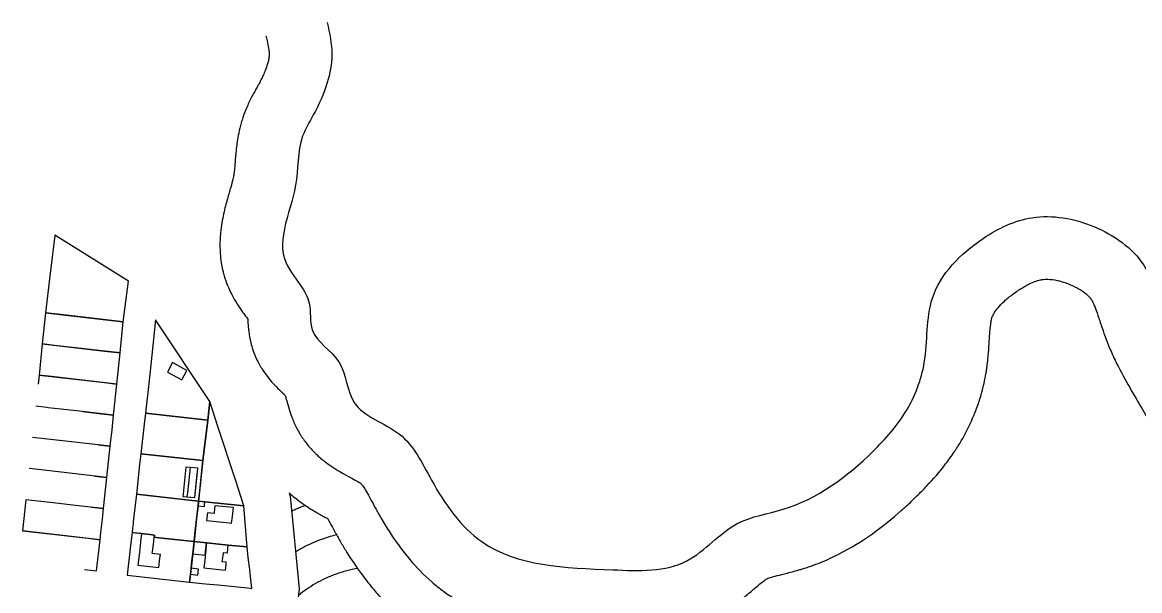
# Model space of a CAD drawing. Header units: millimetres. Extents: x 1101 to 4203, y 1053 to 1744.
# Drawn here: x 3436.6 to 3793.4, y 1559.6 to 1741.1 of the extents above; entities that cross this region are included whole.
import ezdxf

# ---------------------------------------------------------------- set-up
doc = ezdxf.new("R2010")
doc.units = ezdxf.units.MM
doc.layers.add('Traza Urbana', color=7, linetype='Continuous')

msp = doc.modelspace()

# ---------------------------------------------------------------- linework, layer by layer
msp.add_lwpolyline([(3521.8, 1590.82), (3522.12, 1589.81), (3525.01, 1560.21), (3523.65, 1548.39), (3512.44, 1449.11), (3511.39, 1439.11), (3508.63, 1415.19), (3505.52, 1387.68)])
msp.add_spline([(3533.96, 1741.06), (3535.45, 1730.74), (3533.99, 1721.81), (3529.52, 1711.48), (3526.13, 1704.69), (3523.87, 1689.03), (3520.31, 1675.09), (3520.31, 1665.62), (3525.57, 1656.95), (3528.23, 1651.42), (3529.17, 1642.9), (3537.67, 1632.65), (3542.58, 1619.68), (3557.01, 1609.61), (3567.28, 1594.92), (3583.32, 1575.27), (3625.14, 1566.28), (3648.86, 1569.14), (3665.13, 1581.12), (3679.55, 1585.59), (3708.24, 1604.07), (3718.93, 1617.12), (3724.64, 1632.36), (3727.25, 1653), (3743.42, 1672.05), (3759.1, 1678.69), (3778.81, 1675.84), (3794.73, 1663.51), (3801.62, 1646.42), (3816.9, 1617.75), (3828.23, 1575.69), (3834.33, 1553.22), (3836.12, 1550.25), (3841.33, 1550.1), (3851.16, 1550.1), (3883.98, 1538.84), (3888.01, 1536.15), (3900.11, 1538.09), (3906.69, 1539.88), (3919.99, 1536), (3930, 1543.76), (3939.44, 1558.86), (3954.38, 1565.87), (3968.28, 1558.41), (3986.91, 1539.65), (4018.97, 1495.68), (4028.57, 1483.44), (4044.58, 1466.26), (4096.95, 1429.42), (4142.58, 1397.21), (4202.82, 1355.37)], degree=3)
for points, knots in [([(3514.42, 1736.79), (3514.53, 1736.25), (3514.65, 1735.74), (3514.95, 1734.33), (3515.11, 1733.52), (3515.33, 1732.2), (3515.39, 1731.68), (3515.44, 1731.16), (3515.44, 1731.04), (3515.45, 1730.88), (3515.45, 1730.82), (3515.45, 1730.73), (3515.45, 1730.67), (3515.44, 1730.55), (3515.44, 1730.48), (3515.42, 1730.25), (3515.4, 1730.07), (3515.32, 1729.46), (3515.22, 1728.97), (3514.98, 1728.01), (3514.85, 1727.58), (3514.56, 1726.69), (3514.39, 1726.23), (3513.99, 1725.22), (3513.76, 1724.67), (3513.28, 1723.63), (3513.05, 1723.15), (3512.55, 1722.16), (3512.28, 1721.65), (3511.91, 1720.96), (3511.82, 1720.8), (3511.62, 1720.43), (3511.51, 1720.24), (3511.17, 1719.62), (3510.91, 1719.16), (3510.14, 1717.75), (3509.58, 1716.7), (3508.72, 1714.89), (3508.44, 1714.28), (3507.89, 1713), (3507.63, 1712.33), (3507.26, 1711.32), (3507.15, 1711.02), (3506.95, 1710.42), (3506.86, 1710.13), (3506.59, 1709.26), (3506.43, 1708.69), (3505.99, 1707.01), (3505.75, 1705.95), (3505.24, 1703.21), (3505.04, 1701.65), (3504.74, 1698.85), (3504.65, 1697.61), (3504.48, 1695.47), (3504.41, 1694.56), (3504.31, 1693.54), (3504.28, 1693.28), (3504.22, 1692.84), (3504.2, 1692.66), (3504.15, 1692.38), (3504.14, 1692.28), (3504.1, 1692.07), (3504.08, 1691.95), (3504, 1691.59), (3503.94, 1691.31), (3503.7, 1690.3), (3503.46, 1689.42), (3502.85, 1687.31), (3502.48, 1686.08), (3501.69, 1683.25), (3501.26, 1681.66), (3500.69, 1678.98), (3500.51, 1678.05), (3500.18, 1676.07), (3500.04, 1675.02), (3499.78, 1672.43), (3499.7, 1670.84), (3499.76, 1667.42), (3499.91, 1665.59), (3500.38, 1662.93), (3500.53, 1662.21), (3500.82, 1661.05), (3500.93, 1660.61), (3501.17, 1659.81), (3501.28, 1659.45), (3501.51, 1658.75), (3501.63, 1658.41), (3502.01, 1657.4), (3502.27, 1656.77), (3503.15, 1654.77), (3503.8, 1653.56), (3505.04, 1651.42), (3505.64, 1650.5), (3506.74, 1648.89), (3507.23, 1648.21), (3508.04, 1647.09), (3508.36, 1646.64), (3508.63, 1646.28)], [0, 0, 0, 0, 1.644726, 1.644726, 4.934177, 4.934177, 8.223629, 8.223629, 9.563506, 9.563506, 10.345262, 10.345262, 11.28556, 11.28556, 12.225857, 12.225857, 14.106453, 14.106453, 17.805341, 17.805341, 20.424205, 20.424205, 23.043068, 23.043068, 25.951842, 25.951842, 28.289428, 28.289428, 30.618497, 30.618497, 31.331044, 31.331044, 32.043591, 32.043591, 33.468685, 33.468685, 35.959537, 35.959537, 37.106738, 37.106738, 38.221232, 38.221232, 38.683267, 38.683267, 39.145302, 39.145302, 40.069372, 40.069372, 41.917511, 41.917511, 45.055981, 45.055981, 48.194451, 48.194451, 51.332922, 51.332922, 52.597602, 52.597602, 53.712361, 53.712361, 54.511968, 54.511968, 55.311575, 55.311575, 56.910789, 56.910789, 60.593859, 60.593859, 64.276929, 64.276929, 67.959999, 67.959999, 69.780917, 69.780917, 71.601835, 71.601835, 74.015108, 74.015108, 76.42838, 76.42838, 77.298723, 77.298723, 77.81415, 77.81415, 78.233036, 78.233036, 78.651921, 78.651921, 79.489693, 79.489693, 81.414972, 81.414972, 83.340252, 83.340252, 85.265532, 85.265532, 87.017865, 87.017865, 87.017865, 87.017865]), ([(3544.69, 1593.85), (3544.71, 1593.84), (3544.74, 1593.8), (3544.9, 1593.63), (3545.08, 1593.42), (3545.57, 1592.73), (3545.88, 1592.26), (3546.6, 1591.06), (3547.01, 1590.33), (3547.93, 1588.64), (3548.45, 1587.68), (3549.23, 1586.23), (3549.45, 1585.83), (3549.86, 1585.08), (3550.06, 1584.73), (3550.45, 1584.04), (3550.65, 1583.69), (3551.25, 1582.65), (3551.66, 1581.95), (3552.92, 1579.85), (3553.81, 1578.45), (3556.44, 1574.53), (3558.29, 1572.01), (3562.44, 1567.1), (3564.75, 1564.69), (3568.57, 1561.37), (3569.85, 1560.34), (3571.79, 1558.93), (3572.39, 1558.51), (3573.6, 1557.71), (3574.2, 1557.32), (3576.03, 1556.21), (3577.26, 1555.52), (3581.18, 1553.52), (3583.89, 1552.41), (3589.25, 1550.57), (3591.92, 1549.84), (3597.16, 1548.68), (3599.74, 1548.23), (3604.8, 1547.53), (3607.29, 1547.28), (3613.32, 1546.78), (3616.81, 1546.61), (3621.35, 1546.41), (3622.53, 1546.37), (3624.22, 1546.3), (3624.75, 1546.28), (3625.85, 1546.23), (3626.42, 1546.21), (3628.14, 1546.15), (3629.33, 1546.11), (3632.64, 1546.05), (3634.83, 1546.06), (3639.49, 1546.29), (3641.96, 1546.51), (3646.51, 1547.28), (3648.55, 1547.73), (3652.71, 1549), (3654.85, 1549.81), (3657.75, 1551.22), (3658.53, 1551.63), (3659.99, 1552.45), (3660.68, 1552.87), (3662.89, 1554.28), (3664.24, 1555.27), (3666.65, 1557.14), (3667.71, 1558.02), (3669.59, 1559.61), (3670.41, 1560.33), (3671.85, 1561.54), (3672.46, 1562.04), (3673.45, 1562.79), (3673.83, 1563.05), (3674.16, 1563.26), (3674.24, 1563.3), (3674.31, 1563.34), (3674.32, 1563.35), (3674.36, 1563.37), (3674.38, 1563.38), (3674.47, 1563.42), (3674.52, 1563.45), (3674.72, 1563.53), (3674.91, 1563.6), (3675.59, 1563.85), (3676.23, 1564.04), (3677.86, 1564.48), (3678.86, 1564.73), (3681.19, 1565.31), (3682.52, 1565.64), (3684.41, 1566.17), (3684.81, 1566.29), (3685.77, 1566.58), (3686.31, 1566.74), (3687.38, 1567.09), (3687.91, 1567.27), (3689.49, 1567.83), (3690.52, 1568.23), (3693.58, 1569.47), (3695.55, 1570.38), (3701.25, 1573.28), (3704.77, 1575.47), (3711.36, 1580.13), (3714.43, 1582.61), (3718.43, 1586.17), (3719.53, 1587.18), (3721.18, 1588.75), (3721.74, 1589.3), (3723.35, 1590.89), (3724.41, 1591.96), (3727.49, 1595.23), (3729.51, 1597.54), (3732.39, 1601.29), (3733.3, 1602.54), (3734.87, 1604.87), (3735.54, 1605.93), (3736.83, 1608.09), (3737.45, 1609.2), (3739.21, 1612.57), (3740.26, 1614.91), (3741.68, 1618.66), (3742.15, 1620.01), (3742.88, 1622.44), (3743.18, 1623.51), (3743.65, 1625.44), (3743.84, 1626.3), (3744.12, 1627.69), (3744.22, 1628.22), (3744.38, 1629.15), (3744.45, 1629.57), (3744.57, 1630.37), (3744.63, 1630.77), (3744.79, 1631.95), (3744.87, 1632.7), (3745.1, 1634.89), (3745.2, 1636.25), (3745.37, 1638.73), (3745.44, 1639.86), (3745.58, 1641.89), (3745.64, 1642.79), (3745.8, 1644.33), (3745.88, 1644.97), (3746.06, 1645.99), (3746.14, 1646.36), (3746.23, 1646.68), (3746.25, 1646.74), (3746.28, 1646.83), (3746.29, 1646.87), (3746.32, 1646.96), (3746.34, 1647.01), (3746.4, 1647.16), (3746.44, 1647.26), (3746.61, 1647.62), (3746.75, 1647.89), (3747.24, 1648.71), (3747.67, 1649.31), (3748.76, 1650.62), (3749.44, 1651.33), (3750.99, 1652.77), (3751.88, 1653.5), (3753.36, 1654.61), (3753.91, 1655), (3754.99, 1655.73), (3755.49, 1656.05), (3756.45, 1656.63), (3756.91, 1656.9), (3758.26, 1657.62), (3759.08, 1657.99), (3760.54, 1658.55), (3761.18, 1658.73), (3761.89, 1658.88), (3762.04, 1658.91), (3762.47, 1658.98), (3762.78, 1659.01), (3763.47, 1659.05), (3763.84, 1659.05), (3765.07, 1659.01), (3766.02, 1658.89), (3768.08, 1658.45), (3769.19, 1658.13), (3770.88, 1657.49), (3771.45, 1657.25), (3773.01, 1656.54), (3773.95, 1656.02), (3775.56, 1654.99), (3776.23, 1654.46), (3777.15, 1653.62), (3777.46, 1653.28), (3777.74, 1652.91), (3777.8, 1652.84), (3777.89, 1652.72), (3777.92, 1652.67), (3778, 1652.54), (3778.07, 1652.43), (3778.24, 1652.12), (3778.34, 1651.93), (3778.68, 1651.22), (3778.97, 1650.55), (3779.61, 1648.85), (3779.97, 1647.82), (3780.76, 1645.46), (3781.2, 1644.11), (3781.92, 1642.04), (3782.13, 1641.43), (3782.52, 1640.38), (3782.67, 1639.96), (3782.98, 1639.17), (3783.12, 1638.8), (3783.41, 1638.07), (3783.56, 1637.71), (3784.01, 1636.64), (3784.31, 1635.94), (3785.24, 1633.88), (3785.87, 1632.56), (3787.93, 1628.49), (3789.37, 1625.93), (3792.14, 1621.16), (3793.46, 1618.96), (3795.86, 1614.86), (3796.94, 1612.95), (3798.11, 1610.66), (3798.36, 1610.17), (3798.77, 1609.32), (3798.93, 1608.97), (3799.26, 1608.26), (3799.42, 1607.9), (3799.89, 1606.8), (3800.2, 1606.05), (3801.09, 1603.75), (3801.65, 1602.13), (3803.21, 1597.2), (3804.12, 1593.69), (3805.78, 1586.31), (3806.55, 1582.45), (3807.67, 1576.6), (3808.04, 1574.71), (3808.64, 1571.61), (3808.88, 1570.41), (3809.38, 1567.96), (3809.64, 1566.72), (3810.58, 1562.47), (3811.34, 1559.36), (3813.21, 1552.89), (3814.32, 1549.52), (3815.71, 1545.94), (3815.75, 1545.84), (3815.84, 1545.6), (3815.89, 1545.48), (3816.05, 1545.06), (3816.19, 1544.73), (3816.58, 1543.83), (3816.87, 1543.2), (3817.63, 1541.71), (3818.11, 1540.86), (3819.25, 1539.17), (3819.84, 1538.38), (3821.3, 1536.7), (3822.17, 1535.82), (3823.54, 1534.69), (3823.87, 1534.43), (3824.5, 1533.97), (3824.8, 1533.76), (3825.39, 1533.36), (3825.69, 1533.17), (3826.58, 1532.64), (3827.18, 1532.32), (3828.9, 1531.49), (3829.99, 1531.08), (3832.06, 1530.45), (3833.02, 1530.23), (3834.8, 1529.93), (3835.62, 1529.84), (3837.11, 1529.74), (3837.78, 1529.72), (3839.36, 1529.74), (3840.18, 1529.79), (3841.58, 1529.93), (3842.15, 1530), (3843.09, 1530.13), (3843.46, 1530.19), (3843.86, 1530.25), (3843.96, 1530.27), (3844.1, 1530.29), (3844.15, 1530.3), (3844.21, 1530.31), (3844.25, 1530.31), (3844.35, 1530.32), (3844.41, 1530.33), (3844.61, 1530.36), (3844.73, 1530.37), (3845.11, 1530.4), (3845.37, 1530.41), (3846.07, 1530.42), (3846.55, 1530.41), (3847.45, 1530.36), (3847.76, 1530.33), (3848.34, 1530.28), (3848.58, 1530.26), (3849.06, 1530.21), (3849.29, 1530.19), (3849.74, 1530.14), (3849.97, 1530.11), (3850.64, 1530.03), (3851.1, 1529.98), (3852.44, 1529.8), (3853.33, 1529.67), (3855.97, 1529.23), (3857.69, 1528.88), (3861.35, 1527.95), (3863.26, 1527.35), (3866.76, 1525.97), (3868.34, 1525.19), (3870.02, 1524.19), (3870.27, 1524.02), (3870.73, 1523.73), (3870.93, 1523.59), (3871.26, 1523.37), (3871.38, 1523.28), (3871.6, 1523.12), (3871.7, 1523.04), (3871.87, 1522.92), (3871.93, 1522.87), (3872.08, 1522.76), (3872.18, 1522.69), (3872.49, 1522.44), (3872.76, 1522.23), (3873.57, 1521.62), (3874.17, 1521.17), (3875.68, 1520.14), (3876.6, 1519.55), (3878.15, 1518.7), (3878.62, 1518.46), (3879.43, 1518.08), (3879.77, 1517.93), (3880.42, 1517.65), (3880.72, 1517.53), (3881.33, 1517.29), (3881.64, 1517.18), (3882.55, 1516.87), (3883.16, 1516.69), (3884.96, 1516.21), (3886.16, 1516.11), (3888.42, 1515.69), (3889.51, 1515.61), (3891.59, 1515.58), (3892.58, 1515.62), (3895.06, 1515.82), (3896.46, 1516.05), (3899.02, 1516.58), (3900.17, 1516.89), (3902.28, 1517.53), (3903.23, 1517.85), (3904.95, 1518.48), (3905.71, 1518.78), (3906.41, 1519.06)], [149.523638, 149.523638, 149.523638, 149.523638, 151.187825, 151.187825, 154.439092, 154.439092, 157.69036, 157.69036, 160.941627, 160.941627, 164.192895, 164.192895, 165.367428, 165.367428, 166.344386, 166.344386, 167.321343, 167.321343, 169.275258, 169.275258, 173.183088, 173.183088, 180.178344, 180.178344, 187.173601, 187.173601, 190.447018, 190.447018, 191.866292, 191.866292, 193.285566, 193.285566, 196.124114, 196.124114, 202.267386, 202.267386, 208.410658, 208.410658, 214.55393, 214.55393, 220.697202, 220.697202, 229.817438, 229.817438, 233.072241, 233.072241, 234.59111, 234.59111, 236.10998, 236.10998, 239.147719, 239.147719, 244.203775, 244.203775, 249.259831, 249.259831, 253.062216, 253.062216, 256.8646, 256.8646, 258.238385, 258.238385, 259.612171, 259.612171, 262.859811, 262.859811, 266.107451, 266.107451, 269.355091, 269.355091, 272.602731, 272.602731, 275.850371, 275.850371, 277.154282, 277.154282, 277.736461, 277.736461, 278.6763, 278.6763, 279.616139, 279.616139, 281.495818, 281.495818, 284.961126, 284.961126, 288.426433, 288.426433, 291.891741, 291.891741, 292.813389, 292.813389, 294.007103, 294.007103, 295.200817, 295.200817, 297.588246, 297.588246, 302.363102, 302.363102, 311.835889, 311.835889, 321.308676, 321.308676, 325.035323, 325.035323, 327.038408, 327.038408, 330.795369, 330.795369, 337.970596, 337.970596, 341.388364, 341.388364, 344.033311, 344.033311, 346.678259, 346.678259, 351.968153, 351.968153, 354.892133, 354.892133, 357.113627, 357.113627, 358.88498, 358.88498, 359.939691, 359.939691, 360.770294, 360.770294, 361.600896, 361.600896, 363.262101, 363.262101, 366.584512, 366.584512, 369.906922, 369.906922, 373.229332, 373.229332, 376.551743, 376.551743, 379.874153, 379.874153, 380.809295, 380.809295, 381.60153, 381.60153, 382.393766, 382.393766, 383.978236, 383.978236, 387.147178, 387.147178, 392.400857, 392.400857, 397.654537, 397.654537, 402.908216, 402.908216, 405.825544, 405.825544, 408.430019, 408.430019, 411.034494, 411.034494, 416.243444, 416.243444, 421.452393, 421.452393, 422.9431, 422.9431, 425.924514, 425.924514, 428.905928, 428.905928, 435.151971, 435.151971, 441.398014, 441.398014, 444.460796, 444.460796, 450.262751, 450.262751, 456.064706, 456.064706, 460.731988, 460.731988, 462.065157, 462.065157, 462.97765, 462.97765, 464.802637, 464.802637, 466.627624, 466.627624, 470.599429, 470.599429, 474.571234, 474.571234, 478.543039, 478.543039, 480.126761, 480.126761, 481.154345, 481.154345, 482.026356, 482.026356, 482.898367, 482.898367, 484.642388, 484.642388, 488.130431, 488.130431, 495.773755, 495.773755, 503.417078, 503.417078, 511.060401, 511.060401, 513.252829, 513.252829, 514.846751, 514.846751, 516.440673, 516.440673, 519.628518, 519.628518, 526.004206, 526.004206, 538.358642, 538.358642, 550.713078, 550.713078, 556.488088, 556.488088, 560.105626, 560.105626, 563.723164, 563.723164, 572.23484, 572.23484, 580.746516, 580.746516, 580.980711, 580.980711, 581.214907, 581.214907, 581.683297, 581.683297, 582.357284, 582.357284, 583.031272, 583.031272, 583.538379, 583.538379, 584.045486, 584.045486, 584.196275, 584.196275, 584.320753, 584.320753, 584.445232, 584.445232, 584.694189, 584.694189, 585.166331, 585.166331, 585.638473, 585.638473, 586.110616, 586.110616, 586.582758, 586.582758, 587.340785, 587.340785, 588.098812, 588.098812, 588.856839, 588.856839, 589.216819, 589.216819, 589.469382, 589.469382, 589.721945, 589.721945, 590.227071, 590.227071, 591.237322, 591.237322, 593.257826, 593.257826, 596.427278, 596.427278, 597.951237, 597.951237, 598.955727, 598.955727, 599.80811, 599.80811, 600.660493, 600.660493, 602.365259, 602.365259, 605.774791, 605.774791, 612.593856, 612.593856, 620.993387, 620.993387, 629.392919, 629.392919, 630.963083, 630.963083, 632.249838, 632.249838, 633.042703, 633.042703, 633.733286, 633.733286, 634.169176, 634.169176, 634.605067, 634.605067, 635.476847, 635.476847, 636.722201, 636.722201, 637.967555, 637.967555, 638.446497, 638.446497, 638.754953, 638.754953, 639.018715, 639.018715, 639.282477, 639.282477, 639.81, 639.81, 640.865048, 640.865048, 641.920095, 641.920095, 642.975143, 642.975143, 644.727161, 644.727161, 646.479179, 646.479179, 648.231197, 648.231197, 649.92179, 649.92179, 649.92179, 649.92179]), ([(3508.63, 1646.28), (3508.64, 1645.92), (3508.65, 1645.52), (3508.72, 1644.31), (3508.78, 1643.42), (3509.04, 1641.32), (3509.23, 1640.11), (3509.74, 1638.03), (3509.96, 1637.28), (3510.49, 1635.7), (3510.79, 1634.94), (3511.68, 1632.93), (3512.31, 1631.76), (3513.59, 1629.68), (3514.25, 1628.77), (3515.5, 1627.16), (3516.1, 1626.46), (3517.22, 1625.22), (3517.75, 1624.68), (3518.91, 1623.52), (3519.5, 1622.96), (3520.2, 1622.3), (3520.4, 1622.1), (3520.58, 1621.94)], [98.658762, 98.658762, 98.658762, 98.658762, 99.490527, 99.490527, 100.822643, 100.822643, 102.154759, 102.154759, 102.8513, 102.8513, 103.547842, 103.547842, 104.812412, 104.812412, 106.076981, 106.076981, 107.341551, 107.341551, 108.606121, 108.606121, 110.452151, 110.452151, 111.373564, 111.373564, 111.373564, 111.373564]), ([(3520.58, 1621.94), (3520.66, 1621.63), (3520.77, 1621.25), (3521.07, 1620.13), (3521.28, 1619.31), (3521.86, 1617.37), (3522.21, 1616.24), (3523.09, 1613.93), (3523.58, 1612.79), (3524.45, 1611.08), (3524.72, 1610.58), (3525.21, 1609.74), (3525.42, 1609.4), (3525.82, 1608.76), (3526.01, 1608.47), (3526.41, 1607.89), (3526.61, 1607.61), (3527.21, 1606.79), (3527.62, 1606.27), (3529.05, 1604.57), (3530.09, 1603.52), (3532.13, 1601.68), (3533.12, 1600.9), (3535.01, 1599.52), (3535.9, 1598.92), (3537.58, 1597.87), (3538.36, 1597.41), (3540.13, 1596.41), (3541.04, 1595.92), (3542.59, 1595.09), (3543.23, 1594.74), (3544.18, 1594.19), (3544.49, 1593.99), (3544.66, 1593.88), (3544.68, 1593.86), (3544.69, 1593.85)], [121.78877, 121.78877, 121.78877, 121.78877, 123.17094, 123.17094, 125.187626, 125.187626, 127.204312, 127.204312, 128.838098, 128.838098, 129.490523, 129.490523, 129.918326, 129.918326, 130.285946, 130.285946, 130.653567, 130.653567, 131.388808, 131.388808, 133.184129, 133.184129, 134.979449, 134.979449, 136.77477, 136.77477, 138.57009, 138.57009, 141.163793, 141.163793, 143.757496, 143.757496, 146.351199, 146.351199, 146.909786, 146.909786, 146.909786, 146.909786]), ([(3521.8, 1590.82), (3522.46, 1590.24), (3523.11, 1589.7), (3524.27, 1588.8), (3524.78, 1588.41), (3525.77, 1587.69), (3526.25, 1587.35), (3527.32, 1586.62), (3527.9, 1586.24), (3528.89, 1585.61), (3529.32, 1585.35), (3530.15, 1584.85), (3530.54, 1584.61), (3531.47, 1584.08), (3531.96, 1583.8), (3532.9, 1583.28), (3533.33, 1583.04), (3533.86, 1582.75), (3534, 1582.68), (3534.14, 1582.6)], [133.492545, 133.492545, 133.492545, 133.492545, 134.321785, 134.321785, 135.012955, 135.012955, 135.704126, 135.704126, 136.590908, 136.590908, 137.319965, 137.319965, 138.049022, 138.049022, 139.10959, 139.10959, 140.170159, 140.170159, 140.565065, 140.565065, 140.565065, 140.565065]), ([(3526.99, 1586.85), (3526.44, 1586.63), (3525.89, 1586.41), (3524.9, 1585.99), (3524.45, 1585.8), (3523.59, 1585.41), (3523.16, 1585.21), (3522.69, 1584.99), (3522.65, 1584.97), (3522.6, 1584.94)], [23.255105, 23.255105, 23.255105, 23.255105, 24.006401, 24.006401, 24.617452, 24.617452, 25.228503, 25.228503, 25.296642, 25.296642, 25.296642, 25.296642]), ([(3534.14, 1582.6), (3534.29, 1582.33), (3534.45, 1582.03), (3534.82, 1581.35), (3535.02, 1580.97), (3535.49, 1580.1), (3535.76, 1579.61), (3536.23, 1578.75), (3536.4, 1578.43), (3536.87, 1577.58), (3537.16, 1577.07), (3537.75, 1576.03), (3538.05, 1575.51), (3538.97, 1573.94), (3539.61, 1572.88), (3541.65, 1569.61), (3543.15, 1567.36), (3545.91, 1563.58), (3547.1, 1562.05), (3549.36, 1559.32), (3550.4, 1558.13), (3552.61, 1555.74), (3553.78, 1554.55), (3556.18, 1552.27), (3557.4, 1551.17), (3559.53, 1549.4), (3560.39, 1548.71), (3562.21, 1547.34), (3563.17, 1546.65), (3565.1, 1545.33), (3566.08, 1544.71), (3568.04, 1543.51), (3569.02, 1542.95), (3570.85, 1541.96), (3571.69, 1541.52), (3572.53, 1541.1)], [160.457646, 160.457646, 160.457646, 160.457646, 161.756563, 161.756563, 163.066468, 163.066468, 164.571673, 164.571673, 165.439389, 165.439389, 166.746008, 166.746008, 168.052626, 168.052626, 170.665863, 170.665863, 176.053653, 176.053653, 179.666748, 179.666748, 182.499543, 182.499543, 185.332338, 185.332338, 188.009915, 188.009915, 189.741908, 189.741908, 191.530777, 191.530777, 193.319646, 193.319646, 195.108515, 195.108515, 196.641542, 196.641542, 196.641542, 196.641542]), ([(3536.92, 1577.49), (3536.65, 1577.42), (3536.37, 1577.34), (3535.23, 1577.01), (3534.32, 1576.73), (3532.98, 1576.27), (3532.59, 1576.14), (3531.2, 1575.62), (3530.19, 1575.21), (3528.25, 1574.35), (3527.31, 1573.9), (3525.52, 1572.98), (3524.68, 1572.51), (3523.86, 1572.02)], [19.812008, 19.812008, 19.812008, 19.812008, 20.383226, 20.383226, 22.089542, 22.089542, 22.771642, 22.771642, 24.459373, 24.459373, 26.147105, 26.147105, 27.751721, 27.751721, 27.751721, 27.751721]), ([(3543.59, 1566.79), (3543.49, 1566.77), (3543.4, 1566.75), (3543.01, 1566.66), (3542.71, 1566.59), (3541.86, 1566.38), (3541.27, 1566.23), (3540.07, 1565.91), (3539.45, 1565.74), (3538.07, 1565.33), (3537.31, 1565.08), (3535.98, 1564.6), (3535.43, 1564.39), (3534.35, 1563.94), (3533.82, 1563.7), (3532.26, 1562.97), (3531.25, 1562.44), (3528.31, 1560.74), (3526.48, 1559.47), (3524.77, 1558.12)], [16.797613, 16.797613, 16.797613, 16.797613, 17.035481, 17.035481, 17.799492, 17.799492, 19.327514, 19.327514, 20.855537, 20.855537, 22.635468, 22.635468, 23.845738, 23.845738, 25.056007, 25.056007, 27.476545, 27.476545, 32.365326, 32.365326, 32.365326, 32.365326])]:
    msp.add_open_spline(points, degree=3, knots=knots)
at = {"layer": 'Traza Urbana', "color": 7, "linetype": 'Continuous', "invisible_edges": 5}
for points in [[(3445.39, 1660.02), (3468.81, 1645.49), (3470.48, 1658.39), (3446.95, 1672.98)], [(3446.95, 1672.98), (3470.48, 1658.39), (3446.97, 1673.14)], [(3443.97, 1648.32), (3443.97, 1648.32), (3468.81, 1645.49), (3445.39, 1660.02)], [(3443, 1638.37), (3443, 1638.37), (3463.85, 1636), (3443.97, 1648.32)], [(3443.97, 1648.32), (3463.85, 1636), (3467.84, 1635.54), (3447.96, 1647.87)], [(3447.96, 1647.87), (3467.84, 1635.54), (3468.81, 1645.49)], [(3477.62, 1631.7), (3496.49, 1620), (3479.17, 1646.07)], [(3441.97, 1628.42), (3441.97, 1628.42), (3462.9, 1626.04), (3443, 1638.37)], [(3443, 1638.37), (3462.9, 1626.04), (3466.81, 1625.59), (3446.92, 1637.93)], [(3446.92, 1637.93), (3466.81, 1625.59), (3467.84, 1635.54)], [(3476.98, 1625.73), (3495.83, 1614.04), (3496.49, 1620), (3477.62, 1631.7)], [(3483.1, 1629.64), (3487.53, 1626.89), (3489, 1629.66), (3484.56, 1632.41)], [(3484.56, 1632.41), (3489, 1629.66), (3489.12, 1629.9)], [(3441.68, 1625.56), (3455.85, 1616.77), (3461.87, 1616.09), (3441.97, 1628.42)], [(3441.97, 1628.42), (3461.87, 1616.09), (3465.78, 1615.64), (3445.89, 1627.98)], [(3445.89, 1627.98), (3465.78, 1615.64), (3466.81, 1625.59)], [(3482.97, 1629.4), (3482.97, 1629.4), (3487.53, 1626.89), (3483.1, 1629.64)], [(3475.95, 1616.24), (3475.95, 1616.24), (3495.83, 1614.04), (3476.98, 1625.73)], [(3495.83, 1614.04), (3499.1, 1612.02), (3496.49, 1620)], [(3440.94, 1618.47), (3460.83, 1606.15), (3464.3, 1605.75), (3444.42, 1618.07)], [(3444.42, 1618.07), (3464.3, 1605.75), (3464.7, 1605.7), (3444.83, 1618.03)], [(3444.83, 1618.03), (3464.7, 1605.7), (3464.91, 1607.63), (3448.89, 1617.56)], [(3448.89, 1617.56), (3464.91, 1607.63), (3465.17, 1610.03), (3453.96, 1616.98)], [(3453.96, 1616.98), (3465.17, 1610.03), (3465.27, 1610.93), (3455.85, 1616.77)], [(3455.85, 1616.77), (3465.27, 1610.93), (3465.78, 1615.64)], [(3474.41, 1603.33), (3474.41, 1603.33), (3494.29, 1601.13), (3475.54, 1612.76)], [(3475.54, 1612.76), (3494.29, 1601.13), (3494.71, 1604.62), (3475.95, 1616.24)], [(3475.95, 1616.24), (3494.71, 1604.62), (3495.83, 1614.04)], [(3494.29, 1601.13), (3504.77, 1594.64), (3499.1, 1612.02), (3495.83, 1614.04)], [(3439.86, 1608.53), (3459.75, 1596.21), (3463.62, 1595.76), (3443.74, 1608.09)], [(3443.74, 1608.09), (3463.62, 1595.76), (3464.7, 1605.7)], [(3474.05, 1599.91), (3492.92, 1588.2), (3493.29, 1591.63), (3474.41, 1603.33)], [(3474.41, 1603.33), (3493.29, 1591.63), (3494.29, 1601.13)], [(3438.78, 1598.59), (3458.67, 1586.26), (3462.54, 1585.82), (3442.66, 1598.15)], [(3473.04, 1590.4), (3473.04, 1590.4), (3492.92, 1588.2), (3474.05, 1599.91)], [(3488.09, 1591.57), (3491.68, 1589.34), (3492.48, 1596.87), (3488.88, 1599.09)], [(3488.88, 1599.09), (3492.48, 1596.87), (3492.54, 1597.51), (3490.18, 1598.97)], [(3490.18, 1598.97), (3492.54, 1597.51), (3492.67, 1598.74)], [(3493.67, 1595.21), (3507.35, 1586.72), (3504.77, 1594.64), (3494.29, 1601.13)], [(3442.66, 1598.15), (3462.54, 1585.82), (3463.62, 1595.76)], [(3493.03, 1589.16), (3494.91, 1587.99), (3507.35, 1586.72), (3493.67, 1595.21)], [(3487.96, 1590.34), (3489.19, 1589.57), (3491.68, 1589.34), (3488.09, 1591.57)], [(3436.62, 1578.71), (3436.62, 1578.71), (3457.59, 1576.33), (3437.7, 1588.65)], [(3437.7, 1588.65), (3457.59, 1576.33), (3461.46, 1575.88), (3441.58, 1588.21)], [(3441.58, 1588.21), (3461.46, 1575.88), (3461.71, 1578.19), (3446.44, 1587.65)], [(3472.66, 1586.95), (3491.47, 1575.28), (3491.86, 1578.74), (3473.04, 1590.4)], [(3473.04, 1590.4), (3491.86, 1578.74), (3492.75, 1586.7), (3489.77, 1588.55)], [(3487.89, 1589.69), (3487.89, 1589.69), (3489.19, 1589.57), (3487.96, 1590.34)], [(3489.77, 1588.55), (3492.75, 1586.7), (3492.92, 1588.2)], [(3492.75, 1586.7), (3508.11, 1577.18), (3507.97, 1578.87), (3492.92, 1588.2)], [(3492.86, 1587.66), (3494.74, 1586.49), (3494.81, 1587.04), (3492.92, 1588.2)], [(3492.92, 1588.2), (3492.92, 1588.2), (3494.91, 1587.99), (3493.03, 1589.16)], [(3492.92, 1588.2), (3494.81, 1587.04), (3494.91, 1587.99)], [(3492.92, 1588.2), (3507.97, 1578.87), (3507.89, 1579.95), (3494.91, 1587.99)], [(3494.91, 1587.99), (3507.89, 1579.95), (3507.35, 1586.72)], [(3446.44, 1587.65), (3461.71, 1578.19), (3462.17, 1582.42), (3455.38, 1586.63)], [(3455.38, 1586.63), (3462.17, 1582.42), (3462.54, 1585.82)], [(3472.05, 1581.56), (3480.19, 1576.51), (3491.47, 1575.28), (3472.66, 1586.95)], [(3492.39, 1583.48), (3508.39, 1573.56), (3508.11, 1577.18), (3492.75, 1586.7)], [(3492.75, 1586.7), (3492.75, 1586.7), (3494.74, 1586.49), (3492.86, 1587.66)], [(3495.45, 1582.01), (3495.45, 1582.01), (3500.61, 1581.48), (3495.73, 1584.5)], [(3495.73, 1584.5), (3500.61, 1581.48), (3502.71, 1581.27), (3497.87, 1584.26)], [(3497.87, 1584.26), (3502.71, 1581.27), (3503.41, 1581.19), (3497.91, 1584.61)], [(3497.91, 1584.61), (3503.41, 1581.19), (3503.69, 1583.31), (3498.13, 1586.75)], [(3498.13, 1586.75), (3503.69, 1583.31), (3504.05, 1586.15)], [(3471.83, 1579.59), (3474.65, 1577.84), (3477.32, 1577.54), (3471.97, 1580.86)], [(3471.97, 1580.86), (3477.32, 1577.54), (3478.8, 1577.37), (3472.05, 1581.56)], [(3492.06, 1580.55), (3502.35, 1574.17), (3508.39, 1573.56), (3492.39, 1583.48)], [(3436.62, 1578.71), (3456.5, 1566.39), (3460.31, 1565.95), (3440.43, 1578.28)], [(3440.43, 1578.28), (3460.31, 1565.95), (3461.46, 1575.88)], [(3471.49, 1576.51), (3490.3, 1564.84), (3490.49, 1566.52), (3471.67, 1578.18)], [(3471.67, 1578.18), (3471.67, 1578.18), (3474.65, 1577.84), (3471.83, 1579.59)], [(3471.67, 1578.18), (3490.49, 1566.52), (3490.51, 1566.76), (3472.19, 1578.12)], [(3472.19, 1578.12), (3490.51, 1566.76), (3490.65, 1567.93), (3474.65, 1577.84)], [(3474.35, 1575.16), (3478.25, 1572.74), (3478.57, 1575.41), (3474.65, 1577.84)], [(3474.65, 1577.84), (3490.65, 1567.93), (3490.79, 1569.19), (3477.32, 1577.54)], [(3474.65, 1577.84), (3478.57, 1575.41), (3478.72, 1576.67), (3477.32, 1577.54)], [(3477.32, 1577.54), (3478.72, 1576.67), (3478.8, 1577.37)], [(3477.32, 1577.54), (3478.72, 1576.67), (3478.8, 1577.37)], [(3478.72, 1576.67), (3478.72, 1576.67), (3480.19, 1576.51), (3478.8, 1577.37)], [(3491.47, 1575.28), (3491.47, 1575.28), (3495.48, 1574.87), (3491.69, 1577.23)], [(3491.69, 1577.23), (3495.48, 1574.87), (3502.35, 1574.17), (3492.06, 1580.55)], [(3470.14, 1564.56), (3470.14, 1564.56), (3490.02, 1562.36), (3471.21, 1574.03)], [(3471.21, 1574.03), (3490.02, 1562.36), (3490.3, 1564.84), (3471.49, 1576.51)], [(3473.88, 1570.99), (3480.24, 1567.04), (3480.57, 1569.98), (3474.21, 1573.93)], [(3474.21, 1573.93), (3478.1, 1571.51), (3478.25, 1572.74), (3474.35, 1575.16)], [(3478.72, 1576.67), (3490.79, 1569.19), (3490.87, 1569.89), (3480.19, 1576.51)], [(3480.19, 1576.51), (3490.87, 1569.89), (3491.03, 1571.35), (3483.25, 1576.18)], [(3483.25, 1576.18), (3491.03, 1571.35), (3491.47, 1575.28)], [(3491.11, 1572.01), (3509.92, 1560.34), (3509.49, 1564.12), (3491.47, 1575.28)], [(3491.25, 1573.3), (3495.04, 1570.94), (3495.27, 1572.93), (3491.47, 1575.28)], [(3491.47, 1575.28), (3509.49, 1564.12), (3509.23, 1566.35), (3495.48, 1574.87)], [(3491.47, 1575.28), (3495.27, 1572.93), (3495.48, 1574.87)], [(3495.24, 1572.71), (3500.55, 1569.42), (3500.81, 1571.57), (3495.48, 1574.87)], [(3495.48, 1574.87), (3509.23, 1566.35), (3508.78, 1570.19), (3502.35, 1574.17)], [(3495.48, 1574.87), (3500.81, 1571.57), (3500.84, 1571.81), (3495.99, 1574.82)], [(3495.99, 1574.82), (3500.84, 1571.81), (3502.09, 1571.68), (3497.24, 1574.7)], [(3497.24, 1574.7), (3502.09, 1571.68), (3502.35, 1574.17)], [(3502.35, 1574.17), (3508.78, 1570.19), (3508.39, 1573.56)], [(3473.51, 1567.8), (3473.51, 1567.8), (3480.24, 1567.04), (3473.88, 1570.99)], [(3478.1, 1571.51), (3480.57, 1569.98), (3480.71, 1571.21)], [(3490.51, 1566.76), (3499.1, 1561.44), (3508.57, 1560.48), (3491.03, 1571.35)], [(3491.03, 1571.35), (3491.03, 1571.35), (3495.04, 1570.94), (3491.25, 1573.3)], [(3491.03, 1571.35), (3508.57, 1560.48), (3509.92, 1560.34), (3491.11, 1572.01)], [(3494.62, 1566.91), (3494.62, 1566.91), (3501.48, 1566.19), (3494.97, 1570.23)], [(3494.97, 1570.23), (3501.48, 1566.19), (3501.56, 1566.9), (3495.04, 1570.94)], [(3495.04, 1570.94), (3501.56, 1566.9), (3501.68, 1568.09), (3495.18, 1572.12)], [(3495.18, 1572.12), (3500.48, 1568.83), (3500.55, 1569.42), (3495.24, 1572.71)], [(3490.3, 1564.84), (3495.14, 1561.84), (3499.1, 1561.44), (3490.51, 1566.76)], [(3490.43, 1565.97), (3492.68, 1564.57), (3492.77, 1565.36), (3490.51, 1566.76)], [(3490.51, 1566.76), (3492.77, 1565.36), (3492.89, 1566.49)], [(3500.48, 1568.83), (3501.68, 1568.09), (3501.74, 1568.68)], [(3490.02, 1562.36), (3490.02, 1562.36), (3495.14, 1561.84), (3490.3, 1564.84)], [(3490.3, 1564.84), (3490.3, 1564.84), (3492.68, 1564.57), (3490.43, 1565.97)]]:
    msp.add_3dface(points, dxfattribs=at)
at = {"layer": 'Traza Urbana', "color": 252, "linetype": 'Continuous', "invisible_edges": 5}
for points in [[(3489.32, 1590.81), (3491.68, 1589.34), (3492.54, 1597.51), (3490.18, 1598.97)], [(3490.18, 1598.97), (3492.54, 1597.51), (3492.67, 1598.74)], [(3489.19, 1589.57), (3489.19, 1589.57), (3491.68, 1589.34), (3489.32, 1590.81)]]:
    msp.add_3dface(points, dxfattribs=at)

doc.saveas('drawing.dxf')
